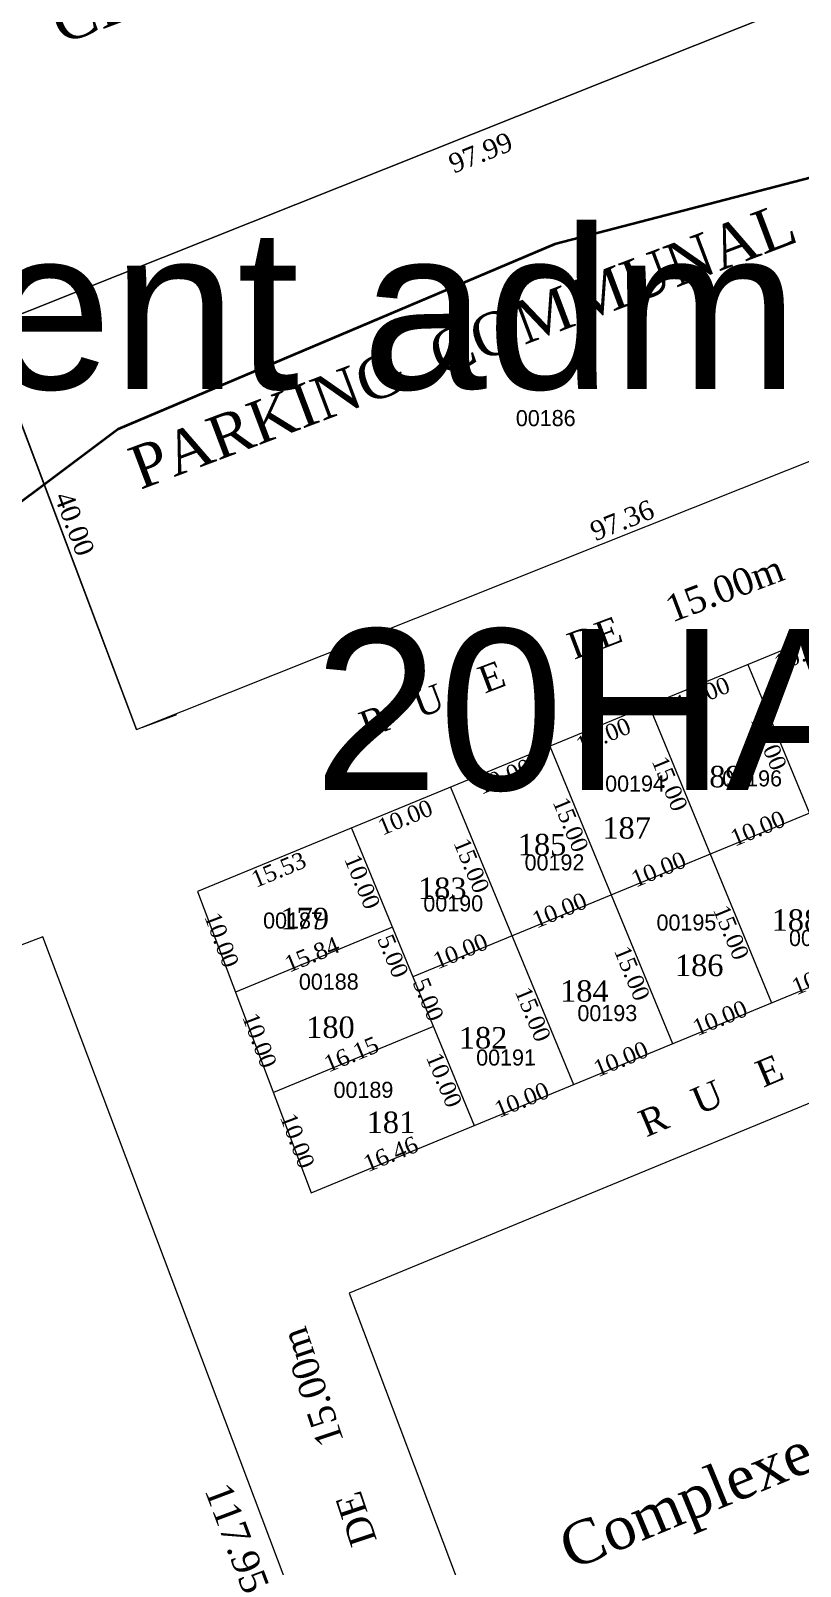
# Model space of a CAD drawing. Header units: metres. Extents: x 245225 to 248406, y 1633796 to 1637634.
# Drawn here: x 245747.8 to 245819.6, y 1636974.2 to 1637117.4 of the extents above; entities that cross this region are included whole.
import ezdxf
from ezdxf.enums import TextEntityAlignment as Align

# ---------------------------------------------------------------- set-up
doc = ezdxf.new("R2010")
doc.units = ezdxf.units.M
doc.header["$MEASUREMENT"] = 0
doc.layers.add('historique_numero_parcelle', color=7, linetype='Continuous')
doc.layers.add('LIMITES_PARCELLES', color=7, linetype='Continuous', lineweight=0, true_color=0xffffff)
doc.layers.add('PUD YEUMBEUL NORD MALIKA TP', color=7, linetype='Continuous', lineweight=0)
doc.styles.get("Standard").update_dxf_attribs({"font": 'txt.shx'})
doc.styles.add('Style-FANCY', font='FANCY.shx')

msp = doc.modelspace()

# ---------------------------------------------------------------- linework, layer by layer
at = {"layer": 'limites_parcelles', "color": 7, "linetype": 'Continuous', "lineweight": 0}
for p, q in [((245757.684857, 1637052.191834), (245725.912766, 1637136.397144)), ((245868.110296, 1637037.039747), (245777.514065, 1636999.63865)), ((245748.945987, 1637032.862267), (245613.569161, 1636981.782295)), ((245790.5866, 1636922.502496), (245748.945987, 1637032.862267)), ((245777.514065, 1636999.63865), (245804.14542, 1636929.05779))]:
    msp.add_line(p, q, dxfattribs=at)
at = {"layer": 'limites_parcelles', "color": 7, "lineweight": 0}
for p, q in [((245853.986082, 1637074.48339), (245763.38647, 1637037.080898)), ((245859.282662, 1637060.442024), (245783.469459, 1637029.143846)), ((245814.718757, 1637058.27255), (245826.166571, 1637030.542646)), ((245805.475455, 1637054.456612), (245816.923269, 1637026.726708)), ((245758.269616, 1637052.412474), (245761.444902, 1637053.610563)), ((245796.232154, 1637050.640674), (245807.679968, 1637022.91077)), ((245773.982166, 1637008.999212), (245864.579243, 1637046.400657)), ((245786.988853, 1637046.824736), (245798.436667, 1637019.094832)), ((245777.745552, 1637043.008798), (245789.193366, 1637015.278894)), ((245763.38647, 1637037.080898), (245773.982166, 1637008.999212)), ((245781.56149, 1637033.765497), (245766.918368, 1637027.720336)), ((245785.377428, 1637024.522195), (245770.450267, 1637018.359774))]:
    msp.add_line(p, q, dxfattribs=at)
at = {"layer": 'limites_parcelles', "color": 7, "linetype": 'Continuous', "lineweight": 0, "flags": 128}
msp.add_lwpolyline([(245848.711257, 1637088.467082), (245834.587043, 1637125.910725), (245743.563928, 1637089.616416), (245757.684857, 1637052.191834), (245848.711257, 1637088.467082), (245848.711257, 1637088.467082)], close=True, dxfattribs=at)
at = {"layer": 'limites_parcelles', "color": 7, "linetype": 'Continuous', "lineweight": 0}
msp.add_3dface([(245834.587043, 1637125.910725), (245816.931775, 1637172.715279), (245725.912766, 1637136.397144), (245743.563928, 1637089.616416)], dxfattribs=at)
at = {"layer": 'PUD YEUMBEUL NORD MALIKA TP', "color": 30, "linetype": 'Continuous', "lineweight": 40, "flags": 128}
msp.add_lwpolyline([(245833.3328, 1637106.9808), (245796.7143, 1637097.4558), (245755.9684, 1637080.2049), (245723.0542, 1637055.5457), (245686.5462, 1637038.5397), (245638.0448, 1637023.449), (245593.1746, 1637067.2712), (245575.1491, 1637098.0062), (245534.4749, 1637160.2749), (245481.0606, 1637102.1117), (245465.3475, 1637118.386), (245430.5542, 1637140.2721), (245393.812, 1637146.702), (245346.8573, 1637151.5895), (245337.4116, 1637152.5727), (245337.3241, 1637152.5818), (245334.8191, 1637152.8425), (245332.7085, 1637154.2871), (245332.7085, 1637154.2871), (245325.18, 1637159.44), (245799.462481, 1637359.271394), (245862.1836, 1637269.0784)], dxfattribs=at)

# ---------------------------------------------------------------- texts
at = {"layer": 'historique_numero_parcelle', "color": 92, "linetype": 'Continuous', "lineweight": 0, "style": 'Style-FANCY'}
for s, p in [('00186', (245795.856591, 1637081.239287)), ('00196', (245815.109672, 1637047.642121)), ('00194', (245804.188277, 1637047.162197)), ('00192', (245796.67273, 1637039.806631)), ('00190', (245787.22893, 1637035.98585)), ('00187', (245772.283864, 1637034.395245)), ('00195', (245808.978362, 1637034.204255)), ('00197', (245821.336783, 1637032.764484)), ('00188', (245775.623238, 1637028.691008)), ('00193', (245801.601631, 1637025.757597)), ('00191', (245792.155875, 1637021.615561)), ('00189', (245778.853124, 1637018.598897))]:
    msp.add_text(s, height=1.499994, rotation=0.1323, dxfattribs=at).set_placement(p, align=Align.MIDDLE_CENTER)
at = {"layer": 'limites_parcelles', "color": 7, "linetype": 'Continuous', "lineweight": 0, "char_height": 4, "attachment_point": 7, "line_spacing_factor": 0.6, "style": 'Style-FANCY'}
for s, insert, rotation in [('\\fTimes New Roman|b0|i0|c00|p23;CENTRE COMMERIAL', (245750.702202, 1637115.99061), 20.67231997), ('\\fTimes New Roman|b0|i0|c00|p23;PARKING  COMMUNAL', (245758.056928, 1637074.484404), 20.67231997), ('\\fTimes New Roman|b0|i0|c00|p23;Complexe Scolaire et Marternelle', (245798.731247, 1636972.597534), 22.43245452)]:
    msp.add_mtext(s, dxfattribs=dict(at, insert=insert, rotation=rotation))
at = {"layer": 'limites_parcelles', "color": 7, "lineweight": 0, "line_spacing_factor": 0.6}
for s, insert, char_height, attachment_point, rotation in [('\\fSylfaen|b0|i0|c00|p23;97.99', (245789.445865, 1637106.83469), 1.8, 2, 21.7389872), ('\\fSylfaen|b0|i0|c00|p23;40.00', (245751.036116, 1637071.057871), 1.8, 8, 290.67231997), ('\\fSylfaen|b0|i0|c00|p23;97.36', (245803.329084, 1637070.84858), 1.8, 8, 21.73474198), ('\\fSylfaen|b0|i0|c00|p23;R   U    E       DE     15.00m', (245779.105472, 1637051.286721), 2.5, 7, 20.76728362), ('\\fSylfaen|b0|i0|c00|p23;10.00', (245819.416726, 1637059.995653), 1.55, 2, 22.43245452), ('\\fSylfaen|b0|i0|c00|p23;10.00', (245810.173425, 1637056.179715), 1.55, 2, 22.43245452), ('\\fSylfaen|b0|i0|c00|p23;10.00', (245800.930124, 1637052.363777), 1.55, 2, 22.43245452), ('\\fSylfaen|b0|i0|c00|p23;15.00', (245817.395844, 1637051.263755), 1.55, 2, 292.43245452), ('\\fSylfaen|b0|i0|c00|p23;10.00', (245791.686822, 1637048.547839), 1.55, 2, 22.43245452), ('\\fSylfaen|b0|i0|c00|p23;15.00', (245808.152543, 1637047.447817), 1.55, 2, 292.43245452), ('\\fSylfaen|b0|i0|c00|p23;10.00', (245782.443521, 1637044.731901), 1.55, 2, 22.43245452), ('\\fSylfaen|b0|i0|c00|p23;15.00', (245798.909242, 1637043.631879), 1.55, 2, 292.43245452), ('\\fSylfaen|b0|i0|c00|p23;10.00', (245815.93007, 1637042.23885), 1.55, 8, 22.43245452), ('\\fSylfaen|b0|i0|c00|p23;15.00', (245789.66594, 1637039.815941), 1.55, 2, 292.43245452), ('\\fSylfaen|b0|i0|c00|p23;15.53', (245770.642329, 1637039.859982), 1.55, 2, 22.43245452), ('\\fSylfaen|b0|i0|c00|p23;10.00', (245779.468655, 1637038.310828), 1.55, 2, 292.43245452), ('\\fSylfaen|b0|i0|c00|p23;10.00', (245806.686768, 1637038.422912), 1.55, 8, 22.43245452), ('\\fSylfaen|b0|i0|c00|p23;10.00', (245797.443467, 1637034.606974), 1.55, 8, 22.43245452), ('\\fSylfaen|b0|i0|c00|p23;15.00', (245813.87645, 1637033.582865), 1.55, 2, 292.43245452), ('\\fSylfaen|b0|i0|c00|p23;10.00', (245764.888414, 1637032.299621), 1.55, 8, 290.67231997), ('\\fSylfaen|b0|i0|c00|p23;15.84', (245774.348986, 1637030.482137), 1.55, 8, 22.43245452), ('\\fSylfaen|b0|i0|c00|p23;5.00', (245782.330608, 1637031.378353), 1.55, 2, 292.43245452), ('\\fSylfaen|b0|i0|c00|p23;10.00', (245788.200166, 1637030.791036), 1.55, 8, 22.43245452), ('\\fSylfaen|b0|i0|c00|p23;15.00', (245804.633149, 1637029.766927), 1.55, 2, 292.43245452), ('\\fSylfaen|b0|i0|c00|p23;R   U    E       DE     10.00m', (245805.246188, 1637014.109036), 2.5, 7, 22.94571649), ('\\fSylfaen|b0|i0|c00|p23;10.00', (245821.653977, 1637028.373898), 1.55, 8, 22.43245452), ('\\fSylfaen|b0|i0|c00|p23;5.00', (245784.162555, 1637026.72423), 1.55, 8, 292.43245452), ('\\fSylfaen|b0|i0|c00|p23;15.00', (245795.389847, 1637025.950989), 1.55, 2, 292.43245452), ('\\fSylfaen|b0|i0|c00|p23;10.00', (245812.410675, 1637024.55796), 1.55, 8, 22.43245452), ('\\fSylfaen|b0|i0|c00|p23;10.00', (245768.420312, 1637022.939059), 1.55, 8, 290.67231997), ('\\fSylfaen|b0|i0|c00|p23;16.15', (245778.022904, 1637021.180206), 1.55, 8, 22.43245452), ('\\fSylfaen|b0|i0|c00|p23;10.00', (245803.167374, 1637020.742022), 1.55, 8, 22.43245452), ('\\fSylfaen|b0|i0|c00|p23;10.00', (245787.100531, 1637019.824226), 1.55, 2, 292.43245452), ('\\fSylfaen|b0|i0|c00|p23;10.00', (245793.924073, 1637016.926084), 1.55, 8, 22.43245452), ('\\fSylfaen|b0|i0|c00|p23;10.00', (245771.952211, 1637013.578497), 1.55, 8, 290.67231997), ('\\fSylfaen|b0|i0|c00|p23;16.46', (245781.696822, 1637011.878274), 1.55, 8, 22.43245452), ('\\fSylfaen|b0|i0|c00|p23;R   U    E       DE     15.00m', (245786.761155, 1636956.909416), 2.5, 7, 108.45502415), ('\\fSylfaen|b0|i0|c00|p23;117.95', (245768.262938, 1636977.253472), 2.55, 2, 290.67231997)]:
    msp.add_mtext(s, dxfattribs=dict(at, insert=insert, char_height=char_height, attachment_point=attachment_point, rotation=rotation))
at = {"layer": 'limites_parcelles', "color": 7, "linetype": 'Continuous', "lineweight": 40, "char_height": 15, "attachment_point": 1, "line_spacing_factor": 0.6}
for s, insert in [('\\fArial|b0|i0|c00|p39;Lotissement administratif de Yeumbeul Nord', (245659.906946, 1637098.945487)), ('\\fArial|b0|i0|c00|p39;20HA 12A 86CA', (245774.210361, 1637061.568839))]:
    msp.add_mtext(s, dxfattribs=dict(at, insert=insert))
at = {"layer": 'limites_parcelles', "color": 7, "lineweight": 0, "char_height": 2, "attachment_point": 5, "line_spacing_factor": 0.6}
for s, insert in [('\\fSylfaen|b0|i0|c00|p23;189', (245811.865361, 1637047.795455)), ('\\fSylfaen|b0|i0|c00|p23;187', (245803.404151, 1637043.006961)), ('\\fSylfaen|b0|i0|c00|p23;185', (245795.511439, 1637041.458731)), ('\\fSylfaen|b0|i0|c00|p23;183', (245786.2062, 1637037.375461)), ('\\fSylfaen|b0|i0|c00|p23;179', (245773.378364, 1637034.563778)), ('\\fSylfaen|b0|i0|c00|p23;188', (245819.193062, 1637034.419974)), ('\\fSylfaen|b0|i0|c00|p23;186', (245810.173817, 1637030.19272)), ('\\fSylfaen|b0|i0|c00|p23;184', (245799.459539, 1637027.802898)), ('\\fSylfaen|b0|i0|c00|p23;180', (245775.774428, 1637024.425908)), ('\\fSylfaen|b0|i0|c00|p23;182', (245790.011304, 1637023.438918)), ('\\fSylfaen|b0|i0|c00|p23;181', (245781.414072, 1637015.555559))]:
    msp.add_mtext(s, dxfattribs=dict(at, insert=insert))

doc.saveas('drawing.dxf')
